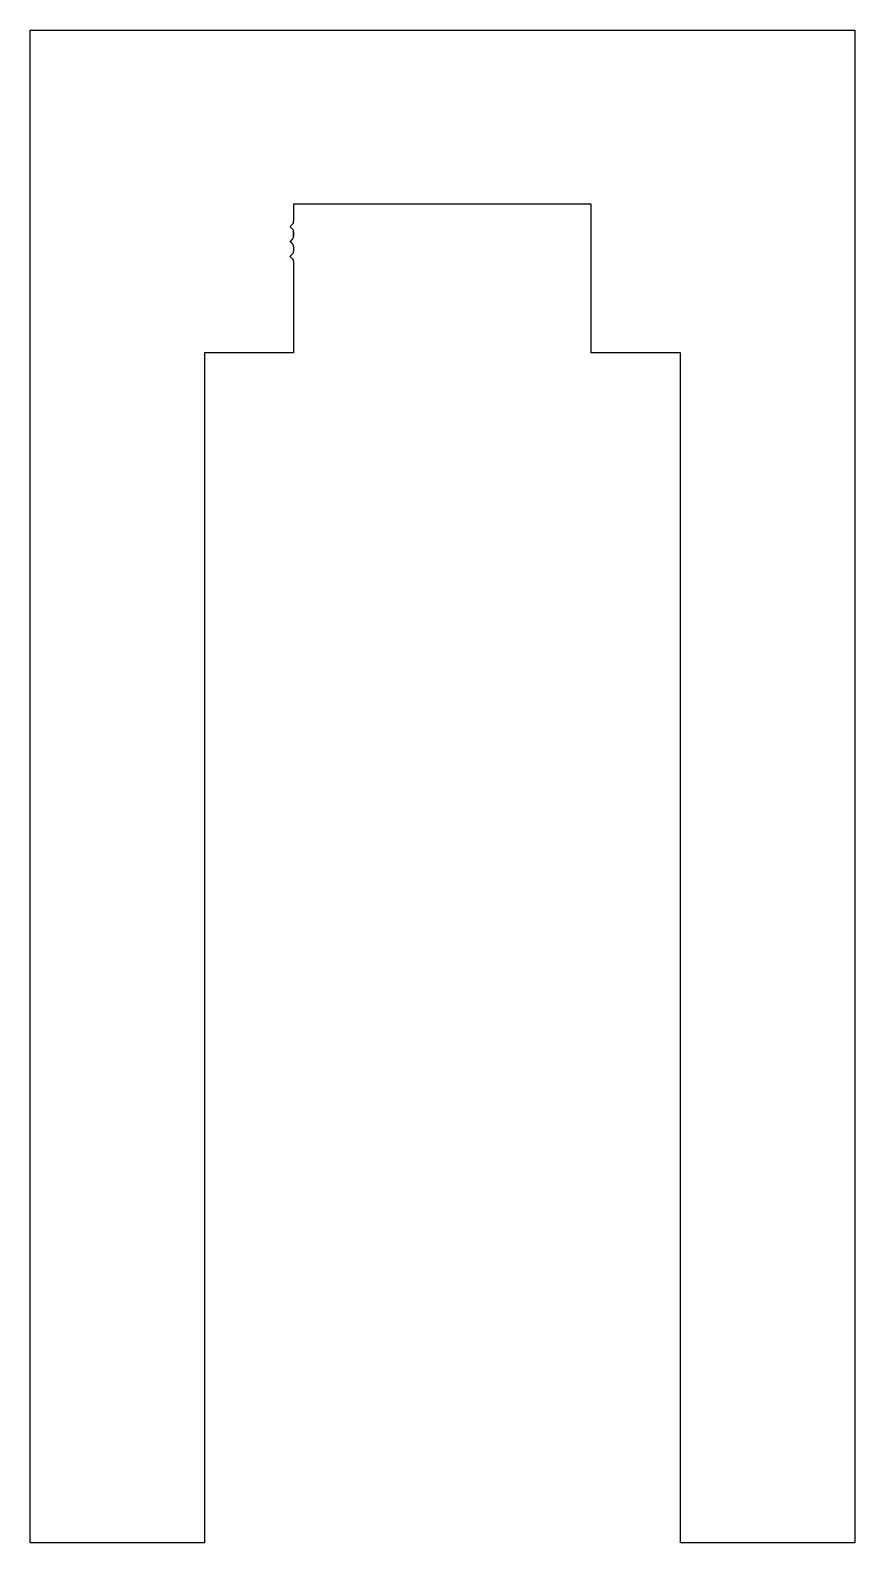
# Model space of a CAD drawing. Extents: x -28 to 28, y 15 to 116.
import ezdxf

# ---------------------------------------------------------------- set-up
doc = ezdxf.new("R2010")
doc.units = 0
doc.layers.add('1', color=7, linetype='CONTINUOUS')

msp = doc.modelspace()

# ---------------------------------------------------------------- linework, layer by layer
at = {"layer": '1', "linetype": 'CONTINUOUS'}
for p, q in [((-27.83, 14.63), (-27.83, 116.33)), ((-27.83, 116.33), (27.57, 116.33)), ((27.57, 116.33), (27.57, 14.63)), ((-10.13, 104.63), (-10.13, 103.48)), ((9.87, 104.63), (-10.13, 104.63)), ((9.87, 94.63), (9.87, 104.63)), ((-10.2, 103.3), (-10.37, 103.13)), ((-10.37, 103.12), (-10.2, 102.95)), ((-10.13, 103.48), (-10.13, 103.48)), ((-10.13, 102.77), (-10.13, 102.48)), ((-10.13, 102.48), (-10.13, 102.77)), ((-10.13, 102.77), (-10.13, 102.48)), ((-10.13, 102.48), (-10.13, 102.77)), ((-10.13, 102.77), (-10.13, 102.48)), ((-10.2, 102.3), (-10.37, 102.13)), ((-10.37, 102.12), (-10.2, 101.95)), ((-10.13, 101.77), (-10.13, 101.48)), ((-10.2, 101.3), (-10.37, 101.13)), ((-10.37, 101.12), (-10.2, 100.95)), ((-10.13, 100.77), (-10.13, 94.63)), ((-10.13, 94.63), (-16.13, 94.63)), ((-16.13, 94.63), (-16.13, 14.63)), ((15.87, 94.63), (9.87, 94.63)), ((15.87, 14.63), (15.87, 94.63)), ((-16.13, 14.63), (-27.83, 14.63)), ((27.57, 14.63), (15.87, 14.63))]:
    msp.add_line(p, q, dxfattribs=at)
for centre, radius, start, end in [((-10.37, 103.13), 0.008, 135, 225), ((-10.38, 103.48), 0.25, 315, 360), ((-10.38, 102.77), 0.25, 0, 45), ((-10.37, 102.13), 0.008, 135, 225), ((-10.38, 102.48), 0.25, 315, 360), ((-10.38, 101.77), 0.25, 360, 45), ((-10.37, 101.13), 0.008, 135, 225), ((-10.38, 101.48), 0.25, 315, 360), ((-10.38, 100.77), 0.25, 0, 45)]:
    msp.add_arc(centre, radius, start, end, dxfattribs=at)

doc.saveas('drawing.dxf')
